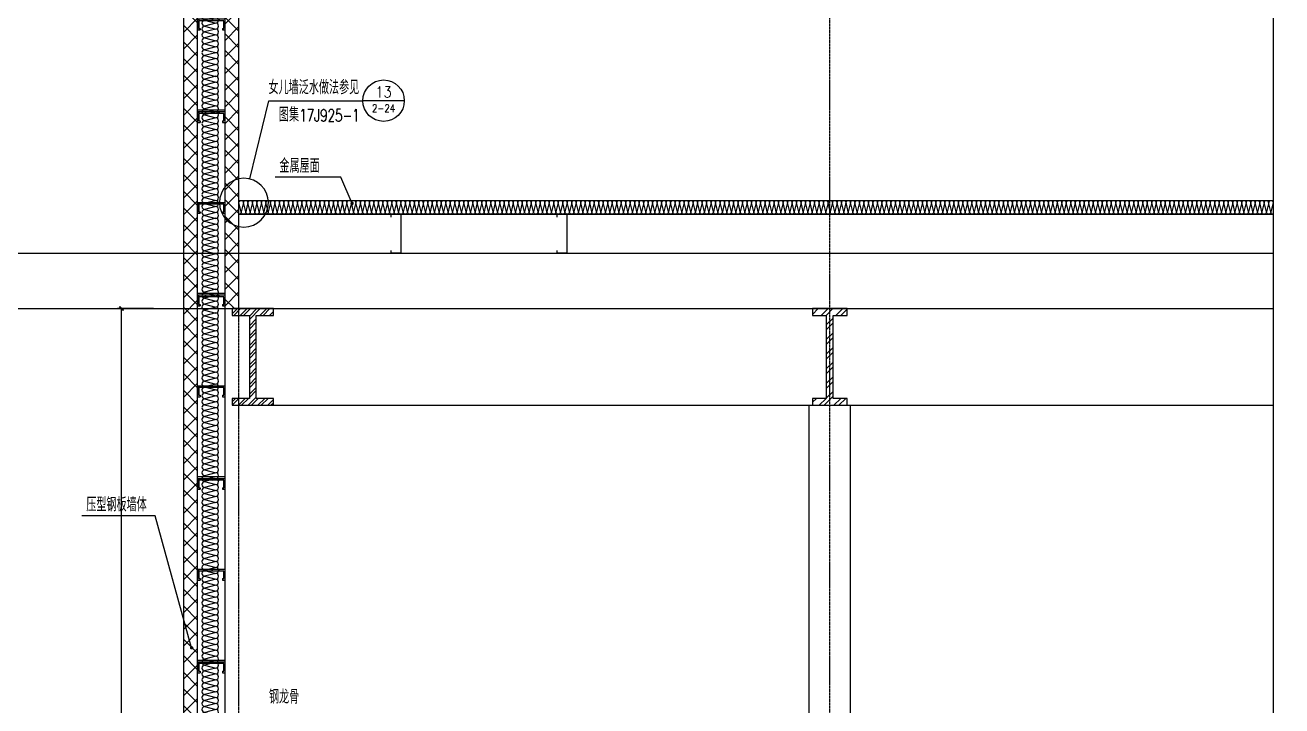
# Model space of a CAD drawing. Extents: x -1899985 to 1774885, y 556286 to 2175695.
# Drawn here: x -1014812 to -1005714, y 580283 to 585208 of the extents above; entities that cross this region are included whole.
import ezdxf
from ezdxf.enums import TextEntityAlignment as Align

# ---------------------------------------------------------------- set-up
doc = ezdxf.new("R2010")
doc.units = 0
doc.header["$LTSCALE"] = 10
doc.header["$MEASUREMENT"] = 0
doc.linetypes.add('20剖面图$0$__DASH', pattern=[0.35, 0.25, -0.1])
doc.linetypes.add('20剖面图$0$DOTE', pattern=[2.42, 2, -0.2, 0.02, -0.2])
doc.layers.get('Defpoints').update_dxf_attribs({"color": 210})
for name, color, linetype in [('20剖面图$0$A-AXIS-DOTE', 14, '20剖面图$0$DOTE'), ('20剖面图$0$A-AXIS-DP', 126, 'Continuous'), ('20剖面图$0$A-AXIS-SYMB', 3, 'Continuous'), ('20剖面图$0$A-HATCH-2', 251, 'Continuous'), ('20剖面图$0$A-LIN-V', 9, 'Continuous'), ('20剖面图$0$AS-COLN', 6, 'Continuous'), ('20剖面图$0$AS-WALL', 40, 'Continuous'), ('20剖面图$0$DIM_SYMB', 3, 'Continuous'), ('20剖面图$0$PUB_HATCH', 8, 'Continuous'), ('20剖面图$0$PUB_TEXT', 7, 'Continuous'), ('20剖面图$0$建-墙-填充', 8, 'Continuous'), ('20剖面图$0$建-柱-钢', 9, 'Continuous'), ('A-LIN-V', 9, 'Continuous')]:
    doc.layers.add(name, color=color, linetype=linetype)
doc.styles.add('20剖面图$0$_TCH_DIM', font='SIMPLEX', dxfattribs={"bigfont": 'GBCBIG'})
doc.styles.add('20剖面图$0$_TCH_DIM_T3', font='SIMPLEX', dxfattribs={"width": 0.705882, "bigfont": 'GBCBIG'})
doc.dimstyles.new('20剖面图$0$_TCH_ARCH&&30', dxfattribs={"dimtxt": 89.25, "dimasz": 30, "dimexe": 30, "dimexo": 30, "dimgap": 37.875, "dimtad": 1, "dimdec": 0, "dimzin": 0, "dimdsep": 46, "dimtxsty": '20剖面图$0$_TCH_DIM_T3', "dimblk": '20剖面图$0$_ArchTick', "dimcen": 0.09, "dimclrt": 7, "dimazin": 2, "dimtfac": 1, "dimtdec": 0, "dimtix": 1, "dimtmove": 2, "dimatfit": 3, "dimfxl": 1, "dimtolj": 1, "dimtzin": 0, "dimarcsym": 0})
pattern_1 = [(45, (60, 0), (-60.000061, 60.000061), []), (135, (60, 0), (-60.000061, -60.000061), [])]

# ---------------------------------------------------------------- blocks, each defined once
blk = doc.blocks.new('20剖面图$0$G$CBF9D2CED')
at = {"layer": '20剖面图$0$建-墙-填充'}
h = blk.add_hatch(dxfattribs=at)
h.set_pattern_fill('金属', color=256, scale=20, style=0)
h.set_pattern_definition([(45, (0, 0), (-35.3553, 35.3553), []), (45, (23.57, 0), (-35.3553, 35.3553), [])])
h.paths.add_polyline_path([(-150, 0), (-150, -50), (-25, -50), (-25, -650), (-150, -650), (-150, -700), (150, -700), (150, -650), (25, -650), (25, -50), (150, -50), (150, 0)])
at = {"layer": '20剖面图$0$建-柱-钢'}
for p, q in [((-150, 0), (-150, -50)), ((150, 0), (-150, 0)), ((150, -50), (150, 0)), ((-150, -50), (-25, -50)), ((-25, -50), (-25, -650)), ((25, -650), (25, -50)), ((25, -50), (150, -50)), ((-25, -650), (-150, -650)), ((-150, -650), (-150, -700)), ((-150, -700), (150, -700)), ((150, -650), (25, -650)), ((150, -700), (150, -650))]:
    blk.add_line(p, q, dxfattribs=at)
blk = doc.blocks.new('20剖面图$0$_ArchTick')
at = {"color": 0, "linetype": 'ByBlock', "const_width": 0.4}
blk.add_lwpolyline([(-0.5, -0.5), (0.5, 0.5)], dxfattribs=at)
blk = doc.blocks.new('*D230')
at = {"layer": '20剖面图$0$A-AXIS-DP', "color": 0, "lineweight": -2, "transparency": 16777216}
for p, q in [((-1013882.1, 583157.5), (-1014144.1, 583157.5)), ((-1014114.1, 570657.5), (-1014114.1, 583157.5)), ((-1013882.1, 570657.5), (-1014144.1, 570657.5))]:
    blk.add_line(p, q, dxfattribs=at)
at = {"layer": 'Defpoints', "color": 0, "transparency": 16777216}
for p in [(-1014114.1, 583157.5), (-1013852.1, 583157.5), (-1013852.1, 570657.5)]:
    blk.add_point(p, dxfattribs=at)
at = {"layer": '20剖面图$0$A-AXIS-DP', "color": 0, "lineweight": -2, "transparency": 16777216, "xscale": 30, "yscale": 30, "zscale": 30}
for p, rotation in [((-1014114.1, 583157.5), 90), ((-1014114.1, 570657.5), 270)]:
    blk.add_blockref('20剖面图$0$_ArchTick', p, dxfattribs=dict(at, rotation=rotation))
at = {"layer": '20剖面图$0$A-AXIS-DP', "color": 7, "transparency": 16777216, "insert": (-1014196.6, 576907.5), "char_height": 89.25, "attachment_point": 5, "rotation": 90, "style": '20剖面图$0$_TCH_DIM_T3'}
blk.add_mtext('\\A1;12500', dxfattribs=at)
blk = doc.blocks.new('20剖面图$0$CURVEPATTERNLIB$SYSLIB$岩棉板')
at = {"color": 0}
for p, q in [((0, -17), (12, -67)), ((12, -67), (24, -17))]:
    blk.add_line(p, q, dxfattribs=at)
for centre, start, end in [((12, -17), 0, 180), ((0, -67), 270, 0), ((24, -67), 180, 270)]:
    blk.add_arc(centre, 12, start, end, dxfattribs=at)
blk = doc.blocks.new('20剖面图$0$CURVEPATTERNLIB$SYSLIB$防水材料1')
at = {"layer": '20剖面图$0$PUB_HATCH'}
h = blk.add_hatch(dxfattribs=at)
h.set_pattern_fill('ANSI31', color=256, scale=10, angle=90, style=0)
h.set_pattern_definition([(45, (-196995.837, -685381.036), (11.22532015, -11.22532015), [])])
h.paths.add_polyline_path([(35, 0), (0, 0), (0, -100), (35, -100), (35, -90), (30, -90), (30, -95), (5, -95), (5, -5), (30, -5), (30, -10), (35, -10)])
h = blk.add_hatch(dxfattribs=at)
h.set_pattern_fill('ANSI31', color=256, scale=10, angle=90, style=0)
h.set_pattern_definition([(45, (-196695.837, -685381.036), (11.22532015, -11.22532015), [])])
h.paths.add_polyline_path([(335, 0), (300, 0), (300, -100), (335, -100), (335, -90), (330, -90), (330, -95), (305, -95), (305, -5), (330, -5), (330, -10), (335, -10)])
at = {"layer": '20剖面图$0$A-LIN-V', "extrusion": (-3.26108e-18, 2.41725e-31, -1)}
blk.add_line((600, 0), (600, -100), dxfattribs=at)
at = {"layer": '20剖面图$0$A-LIN-V'}
for p, q in [((30, -10), (35, -10)), ((330, -10), (335, -10)), ((30, -90), (35, -90)), ((330, -90), (335, -90))]:
    blk.add_line(p, q, dxfattribs=at)
at = {"layer": '20剖面图$0$A-LIN-V', "extrusion": (-3.26108e-18, 2.41725e-31, -1)}
for points in [[(-35, -10), (-35, 0), (0, 0), (0, -100), (-35, -100), (-35, -90)], [(-335, -10), (-335, 0), (-300, 0), (-300, -100), (-335, -100), (-335, -90)], [(-30, -10), (-30, -5), (-5, -5), (-5, -95), (-30, -95), (-30, -90)], [(-330, -10), (-330, -5), (-305, -5), (-305, -95), (-330, -95), (-330, -90)]]:
    blk.add_lwpolyline(points, dxfattribs=at)
at = {"layer": '20剖面图$0$A-LIN-V', "xscale": 0.8142221102150538, "yscale": 0.8108108108108109, "zscale": 0.8142221102150538}
for p in [(0, -20.1), (19.5, -20.1), (39.1, -20.1), (58.6, -20.1), (78.2, -20.1), (97.7, -20.1), (117.2, -20.1), (136.8, -20.1), (156.3, -20.1), (175.9, -20.1), (195.4, -20.1), (215, -20.1), (234.5, -20.1), (254, -20.1), (273.6, -20.1), (293.1, -20.1), (312.7, -20.1), (332.2, -20.1), (351.7, -20.1), (371.3, -20.1), (390.8, -20.1), (410.4, -20.1), (429.9, -20.1), (449.5, -20.1), (469, -20.1), (488.5, -20.1), (508.1, -20.1), (527.6, -20.1), (547.2, -20.1), (566.7, -20.1), (586.2, -20.1)]:
    blk.add_blockref('20剖面图$0$CURVEPATTERNLIB$SYSLIB$岩棉板', p, dxfattribs=at)
blk = doc.blocks.new('20剖面图')
at = {"layer": '20剖面图$0$PUB_HATCH'}
h = blk.add_hatch(dxfattribs=at)
h.set_pattern_fill('多孔材料', color=256, scale=30, style=0)
h.set_pattern_definition(pattern_1)
h.paths.add_polyline_path([(-1013564.3, 570657.5), (-1013564.3, 585907.5), (-1013664.3, 585907.5), (-1013664.3, 570657.5)])
h = blk.add_hatch(dxfattribs=at)
h.set_pattern_fill('多孔材料', color=256, scale=30, style=0)
h.set_pattern_definition(pattern_1)
h.paths.add_polyline_path([(-1013264.3, 583157.5), (-1013264.3, 585907.5), (-1013364.3, 585907.5), (-1013364.3, 583157.5)])
at = {"layer": '20剖面图$0$建-墙-填充'}
h = blk.add_hatch(dxfattribs=at)
h.set_pattern_fill('金属', color=256, scale=30, style=0)
h.set_pattern_definition([(45, (0, 0), (-53.0330086, 53.0330086), []), (45, (35.355, 0), (-53.0330086, 53.0330086), [])])
h.paths.add_polyline_path([(-1009112.4, 583157.5), (-1009112.4, 583107.5), (-1009012.4, 583107.5), (-1009012.4, 582507.5), (-1009112.4, 582507.5), (-1009112.4, 582457.5), (-1008862.4, 582457.5), (-1008862.4, 582507.5), (-1008962.4, 582507.5), (-1008962.4, 583107.5), (-1008862.4, 583107.5), (-1008862.4, 583157.5)])
at = {"layer": '20剖面图$0$A-AXIS-DOTE'}
for p, q in [((-1008987.4, 565767.9), (-1008987.4, 590567)), ((-1013264.3, 565758.8), (-1013264.3, 585146))]:
    blk.add_line(p, q, dxfattribs=at)
at = {"layer": '20剖面图$0$A-AXIS-DOTE', "linetype": '20剖面图$0$__DASH', "ltscale": 2}
for p, q in [((-1020303.7, 583557.5), (-1005777.2, 583557.5)), ((-1020303.7, 583157.5), (-1005777.2, 583157.5))]:
    blk.add_line(p, q, dxfattribs=at)
at = {"layer": '20剖面图$0$A-AXIS-SYMB'}
for p, q in [((-1013186.8, 584095.6), (-1013049.3, 584661.2)), ((-1013049.3, 584661.2), (-1012367.4, 584661.2)), ((-1012067.4, 584661.2), (-1012367.4, 584661.2)), ((-1013871, 581657.7), (-1014400.9, 581657.7)), ((-1013606.9, 580703), (-1013871, 581657.7))]:
    blk.add_line(p, q, dxfattribs=at)
blk.add_lwpolyline([(-1013051.6, 583923.5, 1), (-1013405.7, 583923.5, 1)], format="xyb", close=True, dxfattribs=at)
at = {"layer": '20剖面图$0$A-AXIS-SYMB', "const_width": 12}
blk.add_lwpolyline([(-1013605.3, 580697.2, 1), (-1013608.5, 580708.8, 1)], format="xyb", close=True, dxfattribs=at)
at = {"layer": '20剖面图$0$A-AXIS-SYMB'}
blk.add_circle((-1012217.4, 584661.2), 150, dxfattribs=at)
at = {"layer": '20剖面图$0$A-LIN-V'}
for p, q in [((-1013264.3, 583557.5), (-1005777.2, 583557.5)), ((-1013364.3, 572757.5), (-1013364.3, 583157.5)), ((-1013114.3, 583157.5), (-1005777.2, 583157.5)), ((-1013114.3, 582457.5), (-1005777.2, 582457.5)), ((-1009137.4, 572757.5), (-1009137.4, 582457.5)), ((-1008837.4, 572757.5), (-1008837.4, 582457.5))]:
    blk.add_line(p, q, dxfattribs=at)
for points in [[(-1012162.1, 583819.5), (-1012162.1, 583839.5), (-1012092.1, 583839.5), (-1012092.1, 583557.5), (-1012162.1, 583557.5), (-1012162.1, 583577.5)], [(-1010960, 583819.5), (-1010960, 583839.5), (-1010890, 583839.5), (-1010890, 583557.5), (-1010960, 583557.5), (-1010960, 583577.5)]]:
    blk.add_lwpolyline(points, dxfattribs=at)
at = {"layer": '20剖面图$0$AS-COLN'}
for p, q in [((-1013264.3, 583939.5), (-1005777.2, 583939.5)), ((-1013264.3, 583839.5), (-1005777.2, 583839.5))]:
    blk.add_line(p, q, dxfattribs=at)
at = {"layer": '20剖面图$0$AS-WALL'}
for p, q in [((-1013664.3, 570657.5), (-1013664.3, 585907.5)), ((-1013564.3, 570657.5), (-1013564.3, 585907.5)), ((-1013364.3, 583157.5), (-1013364.3, 585907.5)), ((-1013264.3, 583157.5), (-1013264.3, 585907.5)), ((-1013364.3, 583157.5), (-1013264.3, 583157.5))]:
    blk.add_line(p, q, dxfattribs=at)
at = {"layer": '20剖面图$0$DIM_SYMB'}
for p, q in [((-1012527.1, 584108.2), (-1013003, 584108.2)), ((-1012445.2, 583918.3), (-1012527.1, 584108.2))]:
    blk.add_line(p, q, dxfattribs=at)
blk.add_lwpolyline([(-1005777.2, 587596.5), (-1005777.2, 576763.9), (-1005714.2, 576741), (-1005840.2, 576718.7), (-1005777.2, 576696.4), (-1005777.2, 565863.8)], dxfattribs=at)
at = {"layer": '20剖面图$0$DIM_SYMB', "const_width": 12}
blk.add_lwpolyline([(-1012442.9, 583912.8, 1), (-1012447.6, 583923.8, 1)], format="xyb", close=True, dxfattribs=at)
at = {"layer": '20剖面图$0$建-柱-钢'}
for p, q in [((-1009112.4, 583157.5), (-1009112.4, 583107.5)), ((-1008862.4, 583157.5), (-1009112.4, 583157.5)), ((-1008862.4, 583107.5), (-1008862.4, 583157.5)), ((-1009112.4, 583107.5), (-1009012.4, 583107.5)), ((-1009012.4, 583107.5), (-1009012.4, 582507.5)), ((-1008962.4, 582507.5), (-1008962.4, 583107.5)), ((-1008962.4, 583107.5), (-1008862.4, 583107.5)), ((-1009012.4, 582507.5), (-1009112.4, 582507.5)), ((-1009112.4, 582507.5), (-1009112.4, 582457.5)), ((-1008862.4, 582507.5), (-1008962.4, 582507.5)), ((-1008862.4, 582457.5), (-1008862.4, 582507.5)), ((-1009112.4, 582457.5), (-1008862.4, 582457.5))]:
    blk.add_line(p, q, dxfattribs=at)
at = {"layer": '20剖面图$0$A-HATCH-2'}
for name, p, xscale, yscale, zscale, rotation in [('20剖面图$0$CURVEPATTERNLIB$SYSLIB$防水材料1', (-1013364.3, 585907.5), 2.190559711114787, 1.999999999990687, 1.999999999990687, 269.9999999972877), ('20剖面图$0$CURVEPATTERNLIB$SYSLIB$防水材料1', (-1013364.3, 584580.5), 2.190559711114787, 1.999999999990687, 1.999999999990687, 269.9999999972877), ('20剖面图$0$CURVEPATTERNLIB$SYSLIB$岩棉板', (-1013231.7, 583946.5), -1.356361265738825, 1.351351351351351, 1.351351351351351, 359.9999999999475), ('20剖面图$0$CURVEPATTERNLIB$SYSLIB$岩棉板', (-1013199.2, 583946.5), -1.356361265738825, 1.351351351351351, 1.351351351351351, 359.9999999999475), ('20剖面图$0$CURVEPATTERNLIB$SYSLIB$岩棉板', (-1013166.6, 583946.5), -1.356361265738825, 1.351351351351351, 1.351351351351351, 359.9999999999475), ('20剖面图$0$CURVEPATTERNLIB$SYSLIB$岩棉板', (-1013134.1, 583946.5), -1.356361265738825, 1.351351351351351, 1.351351351351351, 359.9999999999475), ('20剖面图$0$CURVEPATTERNLIB$SYSLIB$岩棉板', (-1013101.5, 583946.5), -1.356361265738825, 1.351351351351351, 1.351351351351351, 359.9999999999475), ('20剖面图$0$CURVEPATTERNLIB$SYSLIB$岩棉板', (-1013069, 583946.5), -1.356361265738825, 1.351351351351351, 1.351351351351351, 359.9999999999475), ('20剖面图$0$CURVEPATTERNLIB$SYSLIB$岩棉板', (-1013036.4, 583946.5), -1.356361265738825, 1.351351351351351, 1.351351351351351, 359.9999999999475), ('20剖面图$0$CURVEPATTERNLIB$SYSLIB$岩棉板', (-1013003.8, 583946.5), -1.356361265738825, 1.351351351351351, 1.351351351351351, 359.9999999999475), ('20剖面图$0$CURVEPATTERNLIB$SYSLIB$岩棉板', (-1012971.3, 583946.5), -1.356361265738825, 1.351351351351351, 1.351351351351351, 359.9999999999475), ('20剖面图$0$CURVEPATTERNLIB$SYSLIB$岩棉板', (-1012938.7, 583946.5), -1.356361265738825, 1.351351351351351, 1.351351351351351, 359.9999999999475), ('20剖面图$0$CURVEPATTERNLIB$SYSLIB$岩棉板', (-1012906.2, 583946.5), -1.356361265738825, 1.351351351351351, 1.351351351351351, 359.9999999999475), ('20剖面图$0$CURVEPATTERNLIB$SYSLIB$岩棉板', (-1012873.6, 583946.5), -1.356361265738825, 1.351351351351351, 1.351351351351351, 359.9999999999475), ('20剖面图$0$CURVEPATTERNLIB$SYSLIB$岩棉板', (-1012841.1, 583946.5), -1.356361265738825, 1.351351351351351, 1.351351351351351, 359.9999999999475), ('20剖面图$0$CURVEPATTERNLIB$SYSLIB$岩棉板', (-1012808.5, 583946.5), -1.356361265738825, 1.351351351351351, 1.351351351351351, 359.9999999999475), ('20剖面图$0$CURVEPATTERNLIB$SYSLIB$岩棉板', (-1012776, 583946.5), -1.356361265738825, 1.351351351351351, 1.351351351351351, 359.9999999999475), ('20剖面图$0$CURVEPATTERNLIB$SYSLIB$岩棉板', (-1012743.4, 583946.5), -1.356361265738825, 1.351351351351351, 1.351351351351351, 359.9999999999475), ('20剖面图$0$CURVEPATTERNLIB$SYSLIB$岩棉板', (-1012710.9, 583946.5), -1.356361265738825, 1.351351351351351, 1.351351351351351, 359.9999999999475), ('20剖面图$0$CURVEPATTERNLIB$SYSLIB$岩棉板', (-1012678.3, 583946.5), -1.356361265738825, 1.351351351351351, 1.351351351351351, 359.9999999999475), ('20剖面图$0$CURVEPATTERNLIB$SYSLIB$岩棉板', (-1012645.8, 583946.5), -1.356361265738825, 1.351351351351351, 1.351351351351351, 359.9999999999475), ('20剖面图$0$CURVEPATTERNLIB$SYSLIB$岩棉板', (-1012613.2, 583946.5), -1.356361265738825, 1.351351351351351, 1.351351351351351, 359.9999999999475), ('20剖面图$0$CURVEPATTERNLIB$SYSLIB$岩棉板', (-1012580.7, 583946.5), -1.356361265738825, 1.351351351351351, 1.351351351351351, 359.9999999999475), ('20剖面图$0$CURVEPATTERNLIB$SYSLIB$岩棉板', (-1012548.1, 583946.5), -1.356361265738825, 1.351351351351351, 1.351351351351351, 359.9999999999475), ('20剖面图$0$CURVEPATTERNLIB$SYSLIB$岩棉板', (-1012515.6, 583946.5), -1.356361265738825, 1.351351351351351, 1.351351351351351, 359.9999999999475), ('20剖面图$0$CURVEPATTERNLIB$SYSLIB$岩棉板', (-1012483, 583946.5), -1.356361265738825, 1.351351351351351, 1.351351351351351, 359.9999999999475), ('20剖面图$0$CURVEPATTERNLIB$SYSLIB$岩棉板', (-1012450.5, 583946.5), -1.356361265738825, 1.351351351351351, 1.351351351351351, 359.9999999999475), ('20剖面图$0$CURVEPATTERNLIB$SYSLIB$岩棉板', (-1012417.9, 583946.5), -1.356361265738825, 1.351351351351351, 1.351351351351351, 359.9999999999475), ('20剖面图$0$CURVEPATTERNLIB$SYSLIB$岩棉板', (-1012385.3, 583946.5), -1.356361265738825, 1.351351351351351, 1.351351351351351, 359.9999999999475), ('20剖面图$0$CURVEPATTERNLIB$SYSLIB$岩棉板', (-1012352.8, 583946.5), -1.356361265738825, 1.351351351351351, 1.351351351351351, 359.9999999999475), ('20剖面图$0$CURVEPATTERNLIB$SYSLIB$岩棉板', (-1012320.2, 583946.5), -1.356361265738825, 1.351351351351351, 1.351351351351351, 359.9999999999475), ('20剖面图$0$CURVEPATTERNLIB$SYSLIB$岩棉板', (-1012287.7, 583946.5), -1.356361265738825, 1.351351351351351, 1.351351351351351, 359.9999999999475), ('20剖面图$0$CURVEPATTERNLIB$SYSLIB$岩棉板', (-1012255.1, 583946.5), -1.356361265738825, 1.351351351351351, 1.351351351351351, 359.9999999999475), ('20剖面图$0$CURVEPATTERNLIB$SYSLIB$岩棉板', (-1012222.6, 583946.5), -1.356361265738825, 1.351351351351351, 1.351351351351351, 359.9999999999475), ('20剖面图$0$CURVEPATTERNLIB$SYSLIB$岩棉板', (-1012190, 583946.5), -1.356361265738825, 1.351351351351351, 1.351351351351351, 359.9999999999475), ('20剖面图$0$CURVEPATTERNLIB$SYSLIB$岩棉板', (-1012157.5, 583946.5), -1.356361265738825, 1.351351351351351, 1.351351351351351, 359.9999999999475), ('20剖面图$0$CURVEPATTERNLIB$SYSLIB$岩棉板', (-1012124.9, 583946.5), -1.356361265738825, 1.351351351351351, 1.351351351351351, 359.9999999999475), ('20剖面图$0$CURVEPATTERNLIB$SYSLIB$岩棉板', (-1012092.4, 583946.5), -1.356361265738825, 1.351351351351351, 1.351351351351351, 359.9999999999475), ('20剖面图$0$CURVEPATTERNLIB$SYSLIB$岩棉板', (-1012059.8, 583946.5), -1.356361265738825, 1.351351351351351, 1.351351351351351, 359.9999999999475), ('20剖面图$0$CURVEPATTERNLIB$SYSLIB$岩棉板', (-1012027.3, 583946.5), -1.356361265738825, 1.351351351351351, 1.351351351351351, 359.9999999999475), ('20剖面图$0$CURVEPATTERNLIB$SYSLIB$岩棉板', (-1011994.7, 583946.5), -1.356361265738825, 1.351351351351351, 1.351351351351351, 359.9999999999475), ('20剖面图$0$CURVEPATTERNLIB$SYSLIB$岩棉板', (-1011962.2, 583946.5), -1.356361265738825, 1.351351351351351, 1.351351351351351, 359.9999999999475), ('20剖面图$0$CURVEPATTERNLIB$SYSLIB$岩棉板', (-1011929.6, 583946.5), -1.356361265738825, 1.351351351351351, 1.351351351351351, 359.9999999999475), ('20剖面图$0$CURVEPATTERNLIB$SYSLIB$岩棉板', (-1011897.1, 583946.5), -1.356361265738825, 1.351351351351351, 1.351351351351351, 359.9999999999475), ('20剖面图$0$CURVEPATTERNLIB$SYSLIB$岩棉板', (-1011864.5, 583946.5), -1.356361265738825, 1.351351351351351, 1.351351351351351, 359.9999999999475), ('20剖面图$0$CURVEPATTERNLIB$SYSLIB$岩棉板', (-1011832, 583946.5), -1.356361265738825, 1.351351351351351, 1.351351351351351, 359.9999999999475), ('20剖面图$0$CURVEPATTERNLIB$SYSLIB$岩棉板', (-1011799.4, 583946.5), -1.356361265738825, 1.351351351351351, 1.351351351351351, 359.9999999999475), ('20剖面图$0$CURVEPATTERNLIB$SYSLIB$岩棉板', (-1011766.8, 583946.5), -1.356361265738825, 1.351351351351351, 1.351351351351351, 359.9999999999475), ('20剖面图$0$CURVEPATTERNLIB$SYSLIB$岩棉板', (-1011734.3, 583946.5), -1.356361265738825, 1.351351351351351, 1.351351351351351, 359.9999999999475), ('20剖面图$0$CURVEPATTERNLIB$SYSLIB$岩棉板', (-1011701.7, 583946.5), -1.356361265738825, 1.351351351351351, 1.351351351351351, 359.9999999999475), ('20剖面图$0$CURVEPATTERNLIB$SYSLIB$岩棉板', (-1011669.2, 583946.5), -1.356361265738825, 1.351351351351351, 1.351351351351351, 359.9999999999475), ('20剖面图$0$CURVEPATTERNLIB$SYSLIB$岩棉板', (-1011636.6, 583946.5), -1.356361265738825, 1.351351351351351, 1.351351351351351, 359.9999999999475), ('20剖面图$0$CURVEPATTERNLIB$SYSLIB$岩棉板', (-1011604.1, 583946.5), -1.356361265738825, 1.351351351351351, 1.351351351351351, 359.9999999999475), ('20剖面图$0$CURVEPATTERNLIB$SYSLIB$岩棉板', (-1011571.5, 583946.5), -1.356361265738825, 1.351351351351351, 1.351351351351351, 359.9999999999475), ('20剖面图$0$CURVEPATTERNLIB$SYSLIB$岩棉板', (-1011539, 583946.5), -1.356361265738825, 1.351351351351351, 1.351351351351351, 359.9999999999475), ('20剖面图$0$CURVEPATTERNLIB$SYSLIB$岩棉板', (-1011506.4, 583946.5), -1.356361265738825, 1.351351351351351, 1.351351351351351, 359.9999999999475), ('20剖面图$0$CURVEPATTERNLIB$SYSLIB$岩棉板', (-1011473.9, 583946.5), -1.356361265738825, 1.351351351351351, 1.351351351351351, 359.9999999999475), ('20剖面图$0$CURVEPATTERNLIB$SYSLIB$岩棉板', (-1011441.3, 583946.5), -1.356361265738825, 1.351351351351351, 1.351351351351351, 359.9999999999475), ('20剖面图$0$CURVEPATTERNLIB$SYSLIB$岩棉板', (-1011408.8, 583946.5), -1.356361265738825, 1.351351351351351, 1.351351351351351, 359.9999999999475), ('20剖面图$0$CURVEPATTERNLIB$SYSLIB$岩棉板', (-1011376.2, 583946.5), -1.356361265738825, 1.351351351351351, 1.351351351351351, 359.9999999999475), ('20剖面图$0$CURVEPATTERNLIB$SYSLIB$岩棉板', (-1011343.7, 583946.5), -1.356361265738825, 1.351351351351351, 1.351351351351351, 359.9999999999475), ('20剖面图$0$CURVEPATTERNLIB$SYSLIB$岩棉板', (-1011311.1, 583946.5), -1.356361265738825, 1.351351351351351, 1.351351351351351, 359.9999999999475), ('20剖面图$0$CURVEPATTERNLIB$SYSLIB$岩棉板', (-1011278.6, 583946.5), -1.356361265738825, 1.351351351351351, 1.351351351351351, 359.9999999999475), ('20剖面图$0$CURVEPATTERNLIB$SYSLIB$岩棉板', (-1011246, 583946.5), -1.356361265738825, 1.351351351351351, 1.351351351351351, 359.9999999999475), ('20剖面图$0$CURVEPATTERNLIB$SYSLIB$岩棉板', (-1011213.4, 583946.5), -1.356361265738825, 1.351351351351351, 1.351351351351351, 359.9999999999475), ('20剖面图$0$CURVEPATTERNLIB$SYSLIB$岩棉板', (-1011180.9, 583946.5), -1.356361265738825, 1.351351351351351, 1.351351351351351, 359.9999999999475), ('20剖面图$0$CURVEPATTERNLIB$SYSLIB$岩棉板', (-1011148.3, 583946.5), -1.356361265738825, 1.351351351351351, 1.351351351351351, 359.9999999999475), ('20剖面图$0$CURVEPATTERNLIB$SYSLIB$岩棉板', (-1011115.8, 583946.5), -1.356361265738825, 1.351351351351351, 1.351351351351351, 359.9999999999475), ('20剖面图$0$CURVEPATTERNLIB$SYSLIB$岩棉板', (-1011083.2, 583946.5), -1.356361265738825, 1.351351351351351, 1.351351351351351, 359.9999999999475), ('20剖面图$0$CURVEPATTERNLIB$SYSLIB$岩棉板', (-1011050.7, 583946.5), -1.356361265738825, 1.351351351351351, 1.351351351351351, 359.9999999999475), ('20剖面图$0$CURVEPATTERNLIB$SYSLIB$岩棉板', (-1011018.1, 583946.5), -1.356361265738825, 1.351351351351351, 1.351351351351351, 359.9999999999475), ('20剖面图$0$CURVEPATTERNLIB$SYSLIB$岩棉板', (-1010985.6, 583946.5), -1.356361265738825, 1.351351351351351, 1.351351351351351, 359.9999999999475), ('20剖面图$0$CURVEPATTERNLIB$SYSLIB$岩棉板', (-1010953, 583946.5), -1.356361265738825, 1.351351351351351, 1.351351351351351, 359.9999999999475), ('20剖面图$0$CURVEPATTERNLIB$SYSLIB$岩棉板', (-1010920.5, 583946.5), -1.356361265738825, 1.351351351351351, 1.351351351351351, 359.9999999999475), ('20剖面图$0$CURVEPATTERNLIB$SYSLIB$岩棉板', (-1010887.9, 583946.5), -1.356361265738825, 1.351351351351351, 1.351351351351351, 359.9999999999475), ('20剖面图$0$CURVEPATTERNLIB$SYSLIB$岩棉板', (-1010855.4, 583946.5), -1.356361265738825, 1.351351351351351, 1.351351351351351, 359.9999999999475), ('20剖面图$0$CURVEPATTERNLIB$SYSLIB$岩棉板', (-1010822.8, 583946.5), -1.356361265738825, 1.351351351351351, 1.351351351351351, 359.9999999999475), ('20剖面图$0$CURVEPATTERNLIB$SYSLIB$岩棉板', (-1010790.3, 583946.5), -1.356361265738825, 1.351351351351351, 1.351351351351351, 359.9999999999475), ('20剖面图$0$CURVEPATTERNLIB$SYSLIB$岩棉板', (-1010757.7, 583946.5), -1.356361265738825, 1.351351351351351, 1.351351351351351, 359.9999999999475), ('20剖面图$0$CURVEPATTERNLIB$SYSLIB$岩棉板', (-1010725.2, 583946.5), -1.356361265738825, 1.351351351351351, 1.351351351351351, 359.9999999999475), ('20剖面图$0$CURVEPATTERNLIB$SYSLIB$岩棉板', (-1010692.6, 583946.5), -1.356361265738825, 1.351351351351351, 1.351351351351351, 359.9999999999475), ('20剖面图$0$CURVEPATTERNLIB$SYSLIB$岩棉板', (-1010660.1, 583946.5), -1.356361265738825, 1.351351351351351, 1.351351351351351, 359.9999999999475), ('20剖面图$0$CURVEPATTERNLIB$SYSLIB$岩棉板', (-1010627.5, 583946.5), -1.356361265738825, 1.351351351351351, 1.351351351351351, 359.9999999999475), ('20剖面图$0$CURVEPATTERNLIB$SYSLIB$岩棉板', (-1010594.9, 583946.5), -1.356361265738825, 1.351351351351351, 1.351351351351351, 359.9999999999475), ('20剖面图$0$CURVEPATTERNLIB$SYSLIB$岩棉板', (-1010562.4, 583946.5), -1.356361265738825, 1.351351351351351, 1.351351351351351, 359.9999999999475), ('20剖面图$0$CURVEPATTERNLIB$SYSLIB$岩棉板', (-1010529.8, 583946.5), -1.356361265738825, 1.351351351351351, 1.351351351351351, 359.9999999999475), ('20剖面图$0$CURVEPATTERNLIB$SYSLIB$岩棉板', (-1010497.3, 583946.5), -1.356361265738825, 1.351351351351351, 1.351351351351351, 359.9999999999475), ('20剖面图$0$CURVEPATTERNLIB$SYSLIB$岩棉板', (-1010464.7, 583946.5), -1.356361265738825, 1.351351351351351, 1.351351351351351, 359.9999999999475), ('20剖面图$0$CURVEPATTERNLIB$SYSLIB$岩棉板', (-1010432.2, 583946.5), -1.356361265738825, 1.351351351351351, 1.351351351351351, 359.9999999999475), ('20剖面图$0$CURVEPATTERNLIB$SYSLIB$岩棉板', (-1010399.6, 583946.5), -1.356361265738825, 1.351351351351351, 1.351351351351351, 359.9999999999475), ('20剖面图$0$CURVEPATTERNLIB$SYSLIB$岩棉板', (-1010367.1, 583946.5), -1.356361265738825, 1.351351351351351, 1.351351351351351, 359.9999999999475), ('20剖面图$0$CURVEPATTERNLIB$SYSLIB$岩棉板', (-1010334.5, 583946.5), -1.356361265738825, 1.351351351351351, 1.351351351351351, 359.9999999999475), ('20剖面图$0$CURVEPATTERNLIB$SYSLIB$岩棉板', (-1010302, 583946.5), -1.356361265738825, 1.351351351351351, 1.351351351351351, 359.9999999999475), ('20剖面图$0$CURVEPATTERNLIB$SYSLIB$岩棉板', (-1010269.4, 583946.5), -1.356361265738825, 1.351351351351351, 1.351351351351351, 359.9999999999475), ('20剖面图$0$CURVEPATTERNLIB$SYSLIB$岩棉板', (-1010236.9, 583946.5), -1.356361265738825, 1.351351351351351, 1.351351351351351, 359.9999999999475), ('20剖面图$0$CURVEPATTERNLIB$SYSLIB$岩棉板', (-1010204.3, 583946.5), -1.356361265738825, 1.351351351351351, 1.351351351351351, 359.9999999999475), ('20剖面图$0$CURVEPATTERNLIB$SYSLIB$岩棉板', (-1010171.8, 583946.5), -1.356361265738825, 1.351351351351351, 1.351351351351351, 359.9999999999475), ('20剖面图$0$CURVEPATTERNLIB$SYSLIB$岩棉板', (-1010139.2, 583946.5), -1.356361265738825, 1.351351351351351, 1.351351351351351, 359.9999999999475), ('20剖面图$0$CURVEPATTERNLIB$SYSLIB$岩棉板', (-1010106.7, 583946.5), -1.356361265738825, 1.351351351351351, 1.351351351351351, 359.9999999999475), ('20剖面图$0$CURVEPATTERNLIB$SYSLIB$岩棉板', (-1010074.1, 583946.5), -1.356361265738825, 1.351351351351351, 1.351351351351351, 359.9999999999475), ('20剖面图$0$CURVEPATTERNLIB$SYSLIB$岩棉板', (-1010041.6, 583946.5), -1.356361265738825, 1.351351351351351, 1.351351351351351, 359.9999999999475), ('20剖面图$0$CURVEPATTERNLIB$SYSLIB$岩棉板', (-1010009, 583946.5), -1.356361265738825, 1.351351351351351, 1.351351351351351, 359.9999999999475), ('20剖面图$0$CURVEPATTERNLIB$SYSLIB$岩棉板', (-1009976.4, 583946.5), -1.356361265738825, 1.351351351351351, 1.351351351351351, 359.9999999999475), ('20剖面图$0$CURVEPATTERNLIB$SYSLIB$岩棉板', (-1009943.9, 583946.5), -1.356361265738825, 1.351351351351351, 1.351351351351351, 359.9999999999475), ('20剖面图$0$CURVEPATTERNLIB$SYSLIB$岩棉板', (-1009911.3, 583946.5), -1.356361265738825, 1.351351351351351, 1.351351351351351, 359.9999999999475), ('20剖面图$0$CURVEPATTERNLIB$SYSLIB$岩棉板', (-1009878.8, 583946.5), -1.356361265738825, 1.351351351351351, 1.351351351351351, 359.9999999999475), ('20剖面图$0$CURVEPATTERNLIB$SYSLIB$岩棉板', (-1009846.2, 583946.5), -1.356361265738825, 1.351351351351351, 1.351351351351351, 359.9999999999475), ('20剖面图$0$CURVEPATTERNLIB$SYSLIB$岩棉板', (-1009813.7, 583946.5), -1.356361265738825, 1.351351351351351, 1.351351351351351, 359.9999999999475), ('20剖面图$0$CURVEPATTERNLIB$SYSLIB$岩棉板', (-1009781.1, 583946.5), -1.356361265738825, 1.351351351351351, 1.351351351351351, 359.9999999999475), ('20剖面图$0$CURVEPATTERNLIB$SYSLIB$岩棉板', (-1009748.6, 583946.5), -1.356361265738825, 1.351351351351351, 1.351351351351351, 359.9999999999475), ('20剖面图$0$CURVEPATTERNLIB$SYSLIB$岩棉板', (-1009716, 583946.5), -1.356361265738825, 1.351351351351351, 1.351351351351351, 359.9999999999475), ('20剖面图$0$CURVEPATTERNLIB$SYSLIB$岩棉板', (-1009683.5, 583946.5), -1.356361265738825, 1.351351351351351, 1.351351351351351, 359.9999999999475), ('20剖面图$0$CURVEPATTERNLIB$SYSLIB$岩棉板', (-1009650.9, 583946.5), -1.356361265738825, 1.351351351351351, 1.351351351351351, 359.9999999999475), ('20剖面图$0$CURVEPATTERNLIB$SYSLIB$岩棉板', (-1009618.4, 583946.5), -1.356361265738825, 1.351351351351351, 1.351351351351351, 359.9999999999475), ('20剖面图$0$CURVEPATTERNLIB$SYSLIB$岩棉板', (-1009585.8, 583946.5), -1.356361265738825, 1.351351351351351, 1.351351351351351, 359.9999999999475), ('20剖面图$0$CURVEPATTERNLIB$SYSLIB$岩棉板', (-1009553.3, 583946.5), -1.356361265738825, 1.351351351351351, 1.351351351351351, 359.9999999999475), ('20剖面图$0$CURVEPATTERNLIB$SYSLIB$岩棉板', (-1009520.7, 583946.5), -1.356361265738825, 1.351351351351351, 1.351351351351351, 359.9999999999475), ('20剖面图$0$CURVEPATTERNLIB$SYSLIB$岩棉板', (-1009488.2, 583946.5), -1.356361265738825, 1.351351351351351, 1.351351351351351, 359.9999999999475), ('20剖面图$0$CURVEPATTERNLIB$SYSLIB$岩棉板', (-1009455.6, 583946.5), -1.356361265738825, 1.351351351351351, 1.351351351351351, 359.9999999999475), ('20剖面图$0$CURVEPATTERNLIB$SYSLIB$岩棉板', (-1009423.1, 583946.5), -1.356361265738825, 1.351351351351351, 1.351351351351351, 359.9999999999475), ('20剖面图$0$CURVEPATTERNLIB$SYSLIB$岩棉板', (-1009390.5, 583946.5), -1.356361265738825, 1.351351351351351, 1.351351351351351, 359.9999999999475), ('20剖面图$0$CURVEPATTERNLIB$SYSLIB$岩棉板', (-1009357.9, 583946.5), -1.356361265738825, 1.351351351351351, 1.351351351351351, 359.9999999999475), ('20剖面图$0$CURVEPATTERNLIB$SYSLIB$岩棉板', (-1009325.4, 583946.5), -1.356361265738825, 1.351351351351351, 1.351351351351351, 359.9999999999475), ('20剖面图$0$CURVEPATTERNLIB$SYSLIB$岩棉板', (-1009292.8, 583946.5), -1.356361265738825, 1.351351351351351, 1.351351351351351, 359.9999999999475), ('20剖面图$0$CURVEPATTERNLIB$SYSLIB$岩棉板', (-1009260.3, 583946.5), -1.356361265738825, 1.351351351351351, 1.351351351351351, 359.9999999999475), ('20剖面图$0$CURVEPATTERNLIB$SYSLIB$岩棉板', (-1009227.7, 583946.5), -1.356361265738825, 1.351351351351351, 1.351351351351351, 359.9999999999475), ('20剖面图$0$CURVEPATTERNLIB$SYSLIB$岩棉板', (-1009195.2, 583946.5), -1.356361265738825, 1.351351351351351, 1.351351351351351, 359.9999999999475), ('20剖面图$0$CURVEPATTERNLIB$SYSLIB$岩棉板', (-1009162.6, 583946.5), -1.356361265738825, 1.351351351351351, 1.351351351351351, 359.9999999999475), ('20剖面图$0$CURVEPATTERNLIB$SYSLIB$岩棉板', (-1009130.1, 583946.5), -1.356361265738825, 1.351351351351351, 1.351351351351351, 359.9999999999475), ('20剖面图$0$CURVEPATTERNLIB$SYSLIB$岩棉板', (-1009097.5, 583946.5), -1.356361265738825, 1.351351351351351, 1.351351351351351, 359.9999999999475), ('20剖面图$0$CURVEPATTERNLIB$SYSLIB$岩棉板', (-1009065, 583946.5), -1.356361265738825, 1.351351351351351, 1.351351351351351, 359.9999999999475), ('20剖面图$0$CURVEPATTERNLIB$SYSLIB$岩棉板', (-1009032.4, 583946.5), -1.356361265738825, 1.351351351351351, 1.351351351351351, 359.9999999999475), ('20剖面图$0$CURVEPATTERNLIB$SYSLIB$岩棉板', (-1008999.9, 583946.5), -1.356361265738825, 1.351351351351351, 1.351351351351351, 359.9999999999475), ('20剖面图$0$CURVEPATTERNLIB$SYSLIB$岩棉板', (-1008967.3, 583946.5), -1.356361265738825, 1.351351351351351, 1.351351351351351, 359.9999999999475), ('20剖面图$0$CURVEPATTERNLIB$SYSLIB$岩棉板', (-1008934.8, 583946.5), -1.356361265738825, 1.351351351351351, 1.351351351351351, 359.9999999999475), ('20剖面图$0$CURVEPATTERNLIB$SYSLIB$岩棉板', (-1008902.2, 583946.5), -1.356361265738825, 1.351351351351351, 1.351351351351351, 359.9999999999475), ('20剖面图$0$CURVEPATTERNLIB$SYSLIB$岩棉板', (-1008869.7, 583946.5), -1.356361265738825, 1.351351351351351, 1.351351351351351, 359.9999999999475), ('20剖面图$0$CURVEPATTERNLIB$SYSLIB$岩棉板', (-1008837.1, 583946.5), -1.356361265738825, 1.351351351351351, 1.351351351351351, 359.9999999999475), ('20剖面图$0$CURVEPATTERNLIB$SYSLIB$岩棉板', (-1008804.6, 583946.5), -1.356361265738825, 1.351351351351351, 1.351351351351351, 359.9999999999475), ('20剖面图$0$CURVEPATTERNLIB$SYSLIB$岩棉板', (-1008772, 583946.5), -1.356361265738825, 1.351351351351351, 1.351351351351351, 359.9999999999475), ('20剖面图$0$CURVEPATTERNLIB$SYSLIB$岩棉板', (-1008739.4, 583946.5), -1.356361265738825, 1.351351351351351, 1.351351351351351, 359.9999999999475), ('20剖面图$0$CURVEPATTERNLIB$SYSLIB$岩棉板', (-1008706.9, 583946.5), -1.356361265738825, 1.351351351351351, 1.351351351351351, 359.9999999999475), ('20剖面图$0$CURVEPATTERNLIB$SYSLIB$岩棉板', (-1008674.3, 583946.5), -1.356361265738825, 1.351351351351351, 1.351351351351351, 359.9999999999475), ('20剖面图$0$CURVEPATTERNLIB$SYSLIB$岩棉板', (-1008641.8, 583946.5), -1.356361265738825, 1.351351351351351, 1.351351351351351, 359.9999999999475), ('20剖面图$0$CURVEPATTERNLIB$SYSLIB$岩棉板', (-1008609.2, 583946.5), -1.356361265738825, 1.351351351351351, 1.351351351351351, 359.9999999999475), ('20剖面图$0$CURVEPATTERNLIB$SYSLIB$岩棉板', (-1008576.7, 583946.5), -1.356361265738825, 1.351351351351351, 1.351351351351351, 359.9999999999475), ('20剖面图$0$CURVEPATTERNLIB$SYSLIB$岩棉板', (-1008544.1, 583946.5), -1.356361265738825, 1.351351351351351, 1.351351351351351, 359.9999999999475), ('20剖面图$0$CURVEPATTERNLIB$SYSLIB$岩棉板', (-1008511.6, 583946.5), -1.356361265738825, 1.351351351351351, 1.351351351351351, 359.9999999999475), ('20剖面图$0$CURVEPATTERNLIB$SYSLIB$岩棉板', (-1008479, 583946.5), -1.356361265738825, 1.351351351351351, 1.351351351351351, 359.9999999999475), ('20剖面图$0$CURVEPATTERNLIB$SYSLIB$岩棉板', (-1008446.5, 583946.5), -1.356361265738825, 1.351351351351351, 1.351351351351351, 359.9999999999475), ('20剖面图$0$CURVEPATTERNLIB$SYSLIB$岩棉板', (-1008413.9, 583946.5), -1.356361265738825, 1.351351351351351, 1.351351351351351, 359.9999999999475), ('20剖面图$0$CURVEPATTERNLIB$SYSLIB$岩棉板', (-1008381.4, 583946.5), -1.356361265738825, 1.351351351351351, 1.351351351351351, 359.9999999999475), ('20剖面图$0$CURVEPATTERNLIB$SYSLIB$岩棉板', (-1008348.8, 583946.5), -1.356361265738825, 1.351351351351351, 1.351351351351351, 359.9999999999475), ('20剖面图$0$CURVEPATTERNLIB$SYSLIB$岩棉板', (-1008316.3, 583946.5), -1.356361265738825, 1.351351351351351, 1.351351351351351, 359.9999999999475), ('20剖面图$0$CURVEPATTERNLIB$SYSLIB$岩棉板', (-1008283.7, 583946.5), -1.356361265738825, 1.351351351351351, 1.351351351351351, 359.9999999999475), ('20剖面图$0$CURVEPATTERNLIB$SYSLIB$岩棉板', (-1008251.2, 583946.5), -1.356361265738825, 1.351351351351351, 1.351351351351351, 359.9999999999475), ('20剖面图$0$CURVEPATTERNLIB$SYSLIB$岩棉板', (-1008218.6, 583946.5), -1.356361265738825, 1.351351351351351, 1.351351351351351, 359.9999999999475), ('20剖面图$0$CURVEPATTERNLIB$SYSLIB$岩棉板', (-1008186.1, 583946.5), -1.356361265738825, 1.351351351351351, 1.351351351351351, 359.9999999999475), ('20剖面图$0$CURVEPATTERNLIB$SYSLIB$岩棉板', (-1008153.5, 583946.5), -1.356361265738825, 1.351351351351351, 1.351351351351351, 359.9999999999475), ('20剖面图$0$CURVEPATTERNLIB$SYSLIB$岩棉板', (-1008120.9, 583946.5), -1.356361265738825, 1.351351351351351, 1.351351351351351, 359.9999999999475), ('20剖面图$0$CURVEPATTERNLIB$SYSLIB$岩棉板', (-1008088.4, 583946.5), -1.356361265738825, 1.351351351351351, 1.351351351351351, 359.9999999999475), ('20剖面图$0$CURVEPATTERNLIB$SYSLIB$岩棉板', (-1008055.8, 583946.5), -1.356361265738825, 1.351351351351351, 1.351351351351351, 359.9999999999475), ('20剖面图$0$CURVEPATTERNLIB$SYSLIB$岩棉板', (-1008023.3, 583946.5), -1.356361265738825, 1.351351351351351, 1.351351351351351, 359.9999999999475), ('20剖面图$0$CURVEPATTERNLIB$SYSLIB$岩棉板', (-1007990.7, 583946.5), -1.356361265738825, 1.351351351351351, 1.351351351351351, 359.9999999999475), ('20剖面图$0$CURVEPATTERNLIB$SYSLIB$岩棉板', (-1007958.2, 583946.5), -1.356361265738825, 1.351351351351351, 1.351351351351351, 359.9999999999475), ('20剖面图$0$CURVEPATTERNLIB$SYSLIB$岩棉板', (-1007925.6, 583946.5), -1.356361265738825, 1.351351351351351, 1.351351351351351, 359.9999999999475), ('20剖面图$0$CURVEPATTERNLIB$SYSLIB$岩棉板', (-1007893.1, 583946.5), -1.356361265738825, 1.351351351351351, 1.351351351351351, 359.9999999999475), ('20剖面图$0$CURVEPATTERNLIB$SYSLIB$岩棉板', (-1007860.5, 583946.5), -1.356361265738825, 1.351351351351351, 1.351351351351351, 359.9999999999475), ('20剖面图$0$CURVEPATTERNLIB$SYSLIB$岩棉板', (-1007828, 583946.5), -1.356361265738825, 1.351351351351351, 1.351351351351351, 359.9999999999475), ('20剖面图$0$CURVEPATTERNLIB$SYSLIB$岩棉板', (-1007795.4, 583946.5), -1.356361265738825, 1.351351351351351, 1.351351351351351, 359.9999999999475), ('20剖面图$0$CURVEPATTERNLIB$SYSLIB$岩棉板', (-1007762.9, 583946.5), -1.356361265738825, 1.351351351351351, 1.351351351351351, 359.9999999999475), ('20剖面图$0$CURVEPATTERNLIB$SYSLIB$岩棉板', (-1007730.3, 583946.5), -1.356361265738825, 1.351351351351351, 1.351351351351351, 359.9999999999475), ('20剖面图$0$CURVEPATTERNLIB$SYSLIB$岩棉板', (-1007697.8, 583946.5), -1.356361265738825, 1.351351351351351, 1.351351351351351, 359.9999999999475), ('20剖面图$0$CURVEPATTERNLIB$SYSLIB$岩棉板', (-1007665.2, 583946.5), -1.356361265738825, 1.351351351351351, 1.351351351351351, 359.9999999999475), ('20剖面图$0$CURVEPATTERNLIB$SYSLIB$岩棉板', (-1007632.7, 583946.5), -1.356361265738825, 1.351351351351351, 1.351351351351351, 359.9999999999475), ('20剖面图$0$CURVEPATTERNLIB$SYSLIB$岩棉板', (-1007600.1, 583946.5), -1.356361265738825, 1.351351351351351, 1.351351351351351, 359.9999999999475), ('20剖面图$0$CURVEPATTERNLIB$SYSLIB$岩棉板', (-1007567.6, 583946.5), -1.356361265738825, 1.351351351351351, 1.351351351351351, 359.9999999999475), ('20剖面图$0$CURVEPATTERNLIB$SYSLIB$岩棉板', (-1007535, 583946.5), -1.356361265738825, 1.351351351351351, 1.351351351351351, 359.9999999999475), ('20剖面图$0$CURVEPATTERNLIB$SYSLIB$岩棉板', (-1007502.4, 583946.5), -1.356361265738825, 1.351351351351351, 1.351351351351351, 359.9999999999475), ('20剖面图$0$CURVEPATTERNLIB$SYSLIB$岩棉板', (-1007469.9, 583946.5), -1.356361265738825, 1.351351351351351, 1.351351351351351, 359.9999999999475), ('20剖面图$0$CURVEPATTERNLIB$SYSLIB$岩棉板', (-1007437.3, 583946.5), -1.356361265738825, 1.351351351351351, 1.351351351351351, 359.9999999999475), ('20剖面图$0$CURVEPATTERNLIB$SYSLIB$岩棉板', (-1007404.8, 583946.5), -1.356361265738825, 1.351351351351351, 1.351351351351351, 359.9999999999475), ('20剖面图$0$CURVEPATTERNLIB$SYSLIB$岩棉板', (-1007372.2, 583946.5), -1.356361265738825, 1.351351351351351, 1.351351351351351, 359.9999999999475), ('20剖面图$0$CURVEPATTERNLIB$SYSLIB$岩棉板', (-1007339.7, 583946.5), -1.356361265738825, 1.351351351351351, 1.351351351351351, 359.9999999999475), ('20剖面图$0$CURVEPATTERNLIB$SYSLIB$岩棉板', (-1007307.1, 583946.5), -1.356361265738825, 1.351351351351351, 1.351351351351351, 359.9999999999475), ('20剖面图$0$CURVEPATTERNLIB$SYSLIB$岩棉板', (-1007274.6, 583946.5), -1.356361265738825, 1.351351351351351, 1.351351351351351, 359.9999999999475), ('20剖面图$0$CURVEPATTERNLIB$SYSLIB$岩棉板', (-1007242, 583946.5), -1.356361265738825, 1.351351351351351, 1.351351351351351, 359.9999999999475), ('20剖面图$0$CURVEPATTERNLIB$SYSLIB$岩棉板', (-1007209.5, 583946.5), -1.356361265738825, 1.351351351351351, 1.351351351351351, 359.9999999999475), ('20剖面图$0$CURVEPATTERNLIB$SYSLIB$岩棉板', (-1007176.9, 583946.5), -1.356361265738825, 1.351351351351351, 1.351351351351351, 359.9999999999475), ('20剖面图$0$CURVEPATTERNLIB$SYSLIB$岩棉板', (-1007144.4, 583946.5), -1.356361265738825, 1.351351351351351, 1.351351351351351, 359.9999999999475), ('20剖面图$0$CURVEPATTERNLIB$SYSLIB$岩棉板', (-1007111.8, 583946.5), -1.356361265738825, 1.351351351351351, 1.351351351351351, 359.9999999999475), ('20剖面图$0$CURVEPATTERNLIB$SYSLIB$岩棉板', (-1007079.3, 583946.5), -1.356361265738825, 1.351351351351351, 1.351351351351351, 359.9999999999475), ('20剖面图$0$CURVEPATTERNLIB$SYSLIB$岩棉板', (-1007046.7, 583946.5), -1.356361265738825, 1.351351351351351, 1.351351351351351, 359.9999999999475), ('20剖面图$0$CURVEPATTERNLIB$SYSLIB$岩棉板', (-1007014.2, 583946.5), -1.356361265738825, 1.351351351351351, 1.351351351351351, 359.9999999999475), ('20剖面图$0$CURVEPATTERNLIB$SYSLIB$岩棉板', (-1006981.6, 583946.5), -1.356361265738825, 1.351351351351351, 1.351351351351351, 359.9999999999475), ('20剖面图$0$CURVEPATTERNLIB$SYSLIB$岩棉板', (-1006949, 583946.5), -1.356361265738825, 1.351351351351351, 1.351351351351351, 359.9999999999475), ('20剖面图$0$CURVEPATTERNLIB$SYSLIB$岩棉板', (-1006916.5, 583946.5), -1.356361265738825, 1.351351351351351, 1.351351351351351, 359.9999999999475), ('20剖面图$0$CURVEPATTERNLIB$SYSLIB$岩棉板', (-1006883.9, 583946.5), -1.356361265738825, 1.351351351351351, 1.351351351351351, 359.9999999999475), ('20剖面图$0$CURVEPATTERNLIB$SYSLIB$岩棉板', (-1006851.4, 583946.5), -1.356361265738825, 1.351351351351351, 1.351351351351351, 359.9999999999475), ('20剖面图$0$CURVEPATTERNLIB$SYSLIB$岩棉板', (-1006818.8, 583946.5), -1.356361265738825, 1.351351351351351, 1.351351351351351, 359.9999999999475), ('20剖面图$0$CURVEPATTERNLIB$SYSLIB$岩棉板', (-1006786.3, 583946.5), -1.356361265738825, 1.351351351351351, 1.351351351351351, 359.9999999999475), ('20剖面图$0$CURVEPATTERNLIB$SYSLIB$岩棉板', (-1006753.7, 583946.5), -1.356361265738825, 1.351351351351351, 1.351351351351351, 359.9999999999475), ('20剖面图$0$CURVEPATTERNLIB$SYSLIB$岩棉板', (-1006721.2, 583946.5), -1.356361265738825, 1.351351351351351, 1.351351351351351, 359.9999999999475), ('20剖面图$0$CURVEPATTERNLIB$SYSLIB$岩棉板', (-1006688.6, 583946.5), -1.356361265738825, 1.351351351351351, 1.351351351351351, 359.9999999999475), ('20剖面图$0$CURVEPATTERNLIB$SYSLIB$岩棉板', (-1006656.1, 583946.5), -1.356361265738825, 1.351351351351351, 1.351351351351351, 359.9999999999475), ('20剖面图$0$CURVEPATTERNLIB$SYSLIB$岩棉板', (-1006623.5, 583946.5), -1.356361265738825, 1.351351351351351, 1.351351351351351, 359.9999999999475), ('20剖面图$0$CURVEPATTERNLIB$SYSLIB$岩棉板', (-1006591, 583946.5), -1.356361265738825, 1.351351351351351, 1.351351351351351, 359.9999999999475), ('20剖面图$0$CURVEPATTERNLIB$SYSLIB$岩棉板', (-1006558.4, 583946.5), -1.356361265738825, 1.351351351351351, 1.351351351351351, 359.9999999999475), ('20剖面图$0$CURVEPATTERNLIB$SYSLIB$岩棉板', (-1006525.9, 583946.5), -1.356361265738825, 1.351351351351351, 1.351351351351351, 359.9999999999475), ('20剖面图$0$CURVEPATTERNLIB$SYSLIB$岩棉板', (-1006493.3, 583946.5), -1.356361265738825, 1.351351351351351, 1.351351351351351, 359.9999999999475), ('20剖面图$0$CURVEPATTERNLIB$SYSLIB$岩棉板', (-1006460.8, 583946.5), -1.356361265738825, 1.351351351351351, 1.351351351351351, 359.9999999999475), ('20剖面图$0$CURVEPATTERNLIB$SYSLIB$岩棉板', (-1006428.2, 583946.5), -1.356361265738825, 1.351351351351351, 1.351351351351351, 359.9999999999475), ('20剖面图$0$CURVEPATTERNLIB$SYSLIB$岩棉板', (-1006395.7, 583946.5), -1.356361265738825, 1.351351351351351, 1.351351351351351, 359.9999999999475), ('20剖面图$0$CURVEPATTERNLIB$SYSLIB$岩棉板', (-1006363.1, 583946.5), -1.356361265738825, 1.351351351351351, 1.351351351351351, 359.9999999999475), ('20剖面图$0$CURVEPATTERNLIB$SYSLIB$岩棉板', (-1006330.5, 583946.5), -1.356361265738825, 1.351351351351351, 1.351351351351351, 359.9999999999475), ('20剖面图$0$CURVEPATTERNLIB$SYSLIB$岩棉板', (-1006298, 583946.5), -1.356361265738825, 1.351351351351351, 1.351351351351351, 359.9999999999475), ('20剖面图$0$CURVEPATTERNLIB$SYSLIB$岩棉板', (-1006265.4, 583946.5), -1.356361265738825, 1.351351351351351, 1.351351351351351, 359.9999999999475), ('20剖面图$0$CURVEPATTERNLIB$SYSLIB$岩棉板', (-1006232.9, 583946.5), -1.356361265738825, 1.351351351351351, 1.351351351351351, 359.9999999999475), ('20剖面图$0$CURVEPATTERNLIB$SYSLIB$岩棉板', (-1006200.3, 583946.5), -1.356361265738825, 1.351351351351351, 1.351351351351351, 359.9999999999475), ('20剖面图$0$CURVEPATTERNLIB$SYSLIB$岩棉板', (-1006167.8, 583946.5), -1.356361265738825, 1.351351351351351, 1.351351351351351, 359.9999999999475), ('20剖面图$0$CURVEPATTERNLIB$SYSLIB$岩棉板', (-1006135.2, 583946.5), -1.356361265738825, 1.351351351351351, 1.351351351351351, 359.9999999999475), ('20剖面图$0$CURVEPATTERNLIB$SYSLIB$岩棉板', (-1006102.7, 583946.5), -1.356361265738825, 1.351351351351351, 1.351351351351351, 359.9999999999475), ('20剖面图$0$CURVEPATTERNLIB$SYSLIB$岩棉板', (-1006070.1, 583946.5), -1.356361265738825, 1.351351351351351, 1.351351351351351, 359.9999999999475), ('20剖面图$0$CURVEPATTERNLIB$SYSLIB$岩棉板', (-1006037.6, 583946.5), -1.356361265738825, 1.351351351351351, 1.351351351351351, 359.9999999999475), ('20剖面图$0$CURVEPATTERNLIB$SYSLIB$岩棉板', (-1006005, 583946.5), -1.356361265738825, 1.351351351351351, 1.351351351351351, 359.9999999999475), ('20剖面图$0$CURVEPATTERNLIB$SYSLIB$岩棉板', (-1005972.5, 583946.5), -1.356361265738825, 1.351351351351351, 1.351351351351351, 359.9999999999475), ('20剖面图$0$CURVEPATTERNLIB$SYSLIB$岩棉板', (-1005939.9, 583946.5), -1.356361265738825, 1.351351351351351, 1.351351351351351, 359.9999999999475), ('20剖面图$0$CURVEPATTERNLIB$SYSLIB$岩棉板', (-1005907.4, 583946.5), -1.356361265738825, 1.351351351351351, 1.351351351351351, 359.9999999999475), ('20剖面图$0$CURVEPATTERNLIB$SYSLIB$岩棉板', (-1005874.8, 583946.5), -1.356361265738825, 1.351351351351351, 1.351351351351351, 359.9999999999475), ('20剖面图$0$CURVEPATTERNLIB$SYSLIB$岩棉板', (-1005842.3, 583946.5), -1.356361265738825, 1.351351351351351, 1.351351351351351, 359.9999999999475), ('20剖面图$0$CURVEPATTERNLIB$SYSLIB$岩棉板', (-1005809.7, 583946.5), -1.356361265738825, 1.351351351351351, 1.351351351351351, 359.9999999999475), ('20剖面图$0$CURVEPATTERNLIB$SYSLIB$岩棉板', (-1005777.2, 583946.5), -1.356361265738825, 1.351351351351351, 1.351351351351351, 359.9999999999475), ('20剖面图$0$CURVEPATTERNLIB$SYSLIB$防水材料1', (-1013364.3, 583253.5), 2.190559711114787, 1.999999999990687, 1.999999999990687, 269.9999999972877), ('20剖面图$0$CURVEPATTERNLIB$SYSLIB$防水材料1', (-1013364.3, 581926.5), 2.190559711114787, 1.999999999990687, 1.999999999990687, 269.9999999972877), ('20剖面图$0$CURVEPATTERNLIB$SYSLIB$防水材料1', (-1013364.3, 580599.5), 2.190559711114787, 1.999999999990687, 1.999999999990687, 269.9999999972877)]:
    blk.add_blockref(name, p, dxfattribs=dict(at, xscale=xscale, yscale=yscale, zscale=zscale, rotation=rotation))
at = {"layer": '20剖面图$0$A-LIN-V'}
blk.add_blockref('20剖面图$0$G$CBF9D2CED', (-1013164.3, 583157.5), dxfattribs=at)
at = {"layer": '20剖面图$0$PUB_TEXT', "style": '20剖面图$0$_TCH_DIM'}
for s, p in [('女儿墙泛水做法参见', (-1013050.2, 584707.4)), ('图集', (-1012975.4, 584510.3)), ('金属屋面', (-1012971.5, 584139.7)), ('压型钢板墙体', (-1014369.4, 581689.2)), ('钢龙骨', (-1013047.5, 580298.7))]:
    blk.add_text(s, height=101.28, dxfattribs=at).set_placement(p)
for s, height, width, p, p2 in [('13', 79.49, 1.241002, (-1012275.6, 584684.7), (-1012159.3, 584684.7)), ('2-24', 56.95, 1.081137, (-1012301.7, 584577.4), (-1012133.2, 584577.4))]:
    blk.add_text(s, height=height, dxfattribs=dict(at, width=width)).set_placement(p, p2, align=Align.FIT)
at = {"layer": '20剖面图$0$PUB_TEXT', "style": '20剖面图$0$_TCH_DIM', "width": 0.705882}
blk.add_text('17J925-1', height=89.25, dxfattribs=at).set_placement((-1012827.9, 584510.3))
at = {"layer": '20剖面图$0$A-AXIS-DP'}
dim = blk.add_aligned_dim(p1=(-1013852.1, 570657.5), p2=(-1013852.1, 583157.5), distance=262, dimstyle='20剖面图$0$_TCH_ARCH&&30', dxfattribs=at)
dim.commit()
dim.dimension.update_dxf_attribs({"geometry": '*D230', "text_midpoint": (-1014196.6, 576907.5)})

msp = doc.modelspace()

# ---------------------------------------------------------------- block references
at = {"layer": 'A-LIN-V'}
msp.add_blockref('20剖面图', (0, 0), dxfattribs=at)

doc.saveas('drawing.dxf')
